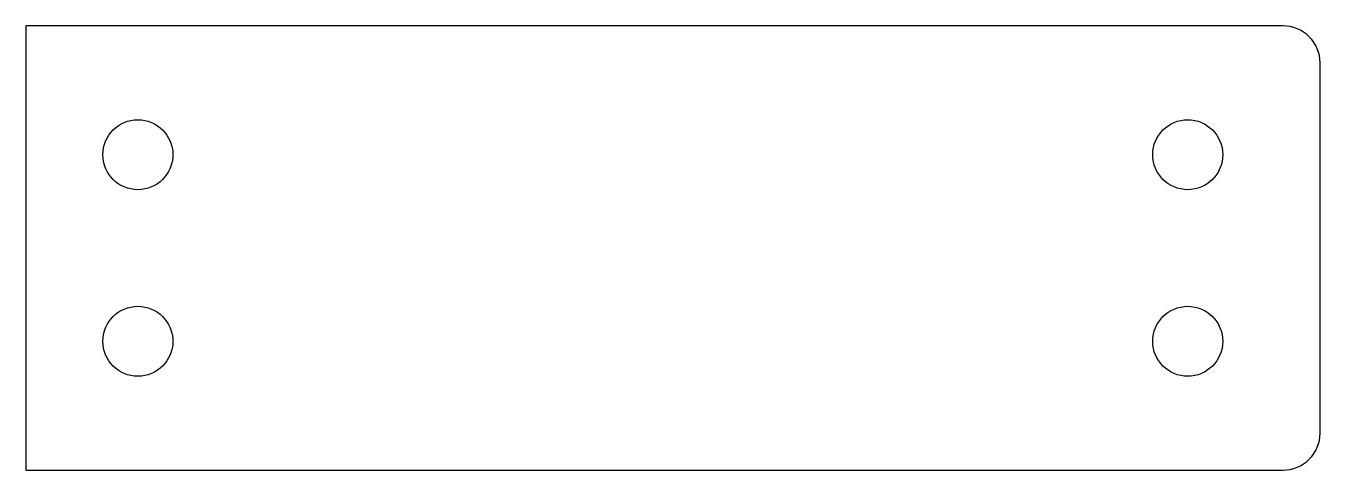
# Model space of a CAD drawing. Header units: inches. Extents: x 0 to 4.37, y -1.5 to 0.
import ezdxf

# ---------------------------------------------------------------- set-up
doc = ezdxf.new("R2010")
doc.units = ezdxf.units.IN
doc.header["$MEASUREMENT"] = 0

msp = doc.modelspace()

# ---------------------------------------------------------------- linework, layer by layer
msp.add_lwpolyline([(4.3681, -0.125, 0.414214), (4.2431, 0), (0, 0), (0, -1.5), (4.2431, -1.5, 0.414214), (4.3681, -1.375)], format="xyb", close=True)
for centre in [(0.378, -0.435), (3.9213, -0.435), (0.378, -1.065), (3.9213, -1.065)]:
    msp.add_circle(centre, 0.1181)

doc.saveas('drawing.dxf')
